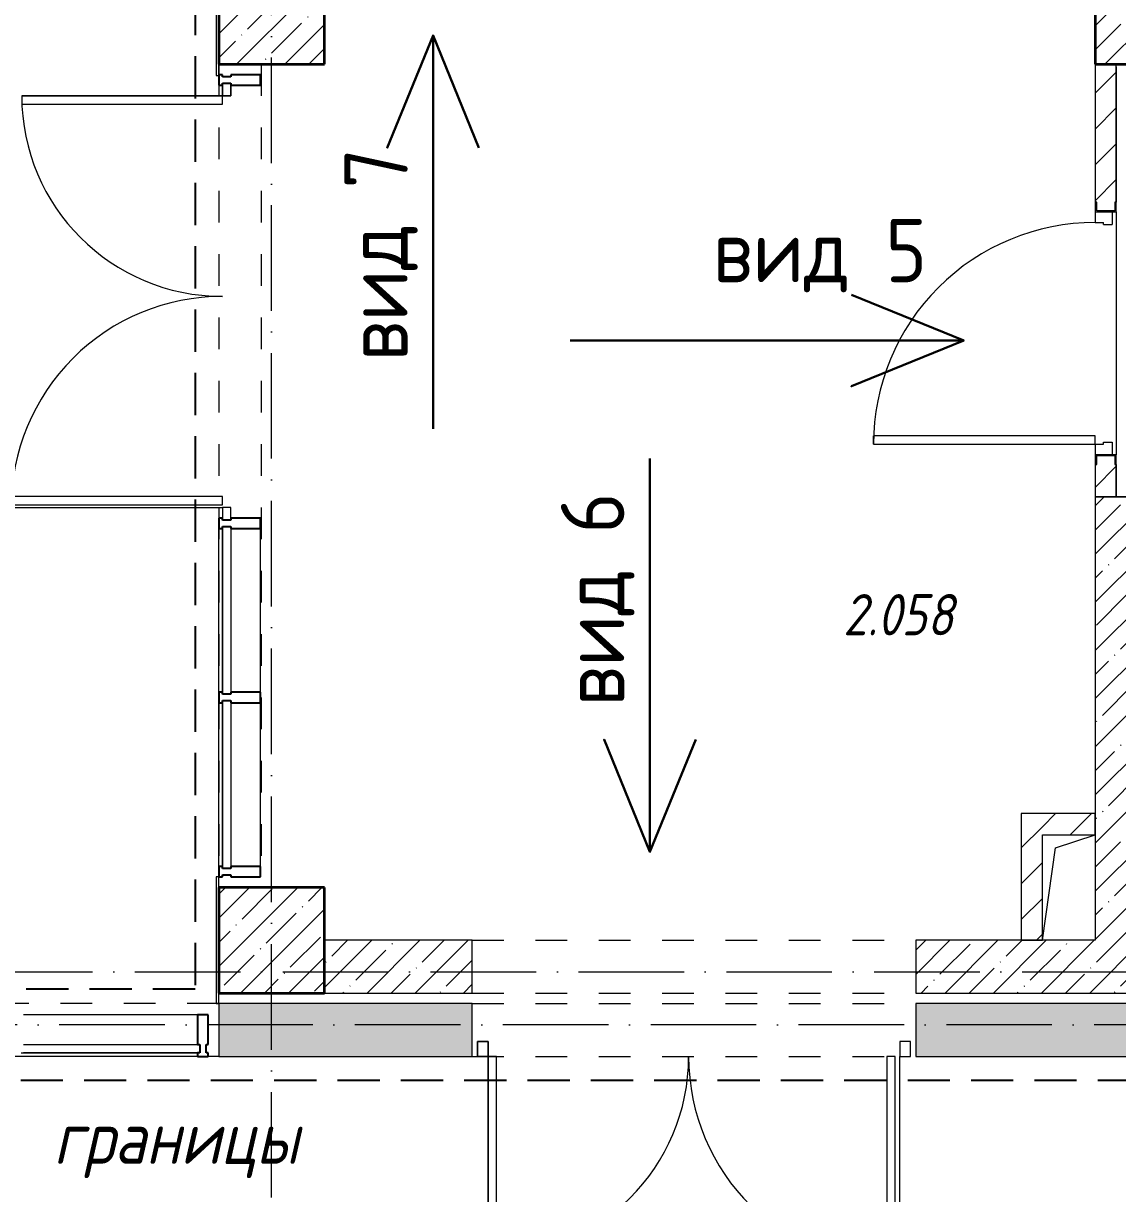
# Model space of a CAD drawing. Header units: millimetres. Extents: x -213536 to 1564669, y -45299 to 942238.
# Drawn here: x -199592 to -194411, y 194327 to 199870 of the extents above; entities that cross this region are included whole.
import ezdxf

# ---------------------------------------------------------------- set-up
doc = ezdxf.new("R2010")
doc.units = ezdxf.units.MM
for name, pattern in [('50_200_ШТРИХ_1Т_ш5_п1_п1_', [700, 500, -100, 0, -100]), ('Штрих короткий', [300, 150, -150]), ('Штриховая _2 мм - 1 мм_', [300, 200, -100])]:
    doc.linetypes.add(name, pattern=pattern)
for name, color, linetype, lineweight in [('0-1', 7, 'Continuous', 5), ('0-2', 7, 'Continuous', 9), ('Двери', 7, 'Continuous', 9), ('Импосты витража', 7, 'Continuous', 9), ('Импосты витража-1', 7, 'Continuous', 25), ('Каркас_Импост', 7, 'Continuous', 13), ('Марки помещений', 7, 'Continuous', 9), ('Несущие колонны', 7, 'Continuous', 9), ('Несущие колонны-1', 7, 'Continuous', 35), ('Обобщенные модели', 7, 'Continuous', 9), ('Оси-2', 7, '50_200_ШТРИХ_1Т_ш5_п1_п1_', 9), ('Основные линии', 7, 'Continuous', 30), ('Остекление-1', 7, 'Continuous', 9), ('Открывание-1', 7, 'Continuous', 9), ('Панель', 7, 'Continuous', 13), ('Перемычка-1', 7, 'Штрих короткий', 9), ('Стены-1', 7, 'Continuous', 13), ('Текстовые примечания', 7, 'Continuous', 9), ('Штриховка разреза-1', 7, 'Continuous', 9), ('Элементы узлов', 7, 'Continuous', 9)]:
    doc.layers.add(name, color=color, linetype=linetype, lineweight=lineweight)
doc.layers.add('СТ-1_1', color=7, linetype='Штриховая _2 мм - 1 мм_', lineweight=90, true_color=0x888888)
doc.layers.get('0-2').off()
doc.styles.add('ISOCPEUR_I_1', font='isocpeui.ttf', dxfattribs={"width": 0.85, "height": 2.5})
doc.styles.add('ISOCPEUR_I_2', font='isocpeui.ttf', dxfattribs={"width": 0.85, "height": 2.3})
doc.styles.add('СПДС', font='isocpeur.ttf', dxfattribs={"width": 0.9})
pattern_1 = [(45, (0, 0), (-84.8528, 84.8528), [])]
pattern_2 = [(45, (0, 0), (-114.04925, 114.04925), []), (45, (114.05, 0), (-114.04925, 114.04925), [201.612, -40.322, 3.353, -36.97])]

# ---------------------------------------------------------------- blocks, each defined once
blk = doc.blocks.new('Дверь_СКБ_1Ст_Внутренняя_ШЕР - СОШ_Д-20__Дв_1150x2100h_Пультовая_EIS60-36883294-АИ2_02_План отделки стен 2-го этажа _Часть 2_')
at = {"layer": 'Каркас_Импост'}
for p, q in [((-512.5, 50), (-562.5, 50)), ((-562.5, 50), (-562.5, -30)), ((-512.5, 50), (-512.5, 10)), ((-512.5, 10), (-502.5, 10)), ((-502.5, 10), (-502.5, -30)), ((527.5, 10), (537.5, 10)), ((527.5, 10), (527.5, -30)), ((587.5, 50), (537.5, 50)), ((537.5, 50), (537.5, 10)), ((587.5, 50), (587.5, -30)), ((-502.5, -30), (-562.5, -30)), ((587.5, -30), (527.5, -30))]:
    blk.add_line(p, q, dxfattribs=at)
at = {"layer": 'Открывание-1'}
blk.add_arc((-512.5, 50), 1050, 360, 90, dxfattribs=at)
at = {"layer": 'Панель'}
for p, q in [((-512.5, 1100), (-472.5, 1100)), ((-512.5, 1100), (-512.5, 50)), ((-472.5, 50), (-472.5, 1100)), ((-512.5, 50), (-472.5, 50))]:
    blk.add_line(p, q, dxfattribs=at)
blk = doc.blocks.new('Проем_Дверь_Прямоугольный - 2100х2400h_дверные проемы-26809651-АИ2_02_План отделки стен 2-го этажа _Часть 2_')
at = {"layer": 'Перемычка-1'}
for p, q in [((1050, 125), (-1050, 125)), ((1050, -125), (-1050, -125))]:
    blk.add_line(p, q, dxfattribs=at)
blk = doc.blocks.new('BSC_Колонна _Прямоугольная - 500х500-V114-АИ2_02_План отделки стен 2-го этажа _Часть 2_')
at = {"layer": 'Несущие колонны'}
h = blk.add_hatch(dxfattribs=at)
h.set_pattern_fill('FP_113', color=256, style=0, pattern_type=2)
h.set_pattern_definition([(45, (-12200, -11600), (-114.0493, 114.0493), []), (45, (-12085.95, -11600), (-114.0493, 114.0493), [201.612, -40.322, 3.353, -36.97])])
h.paths.add_polyline_path([(-250, -250), (250, -250), (250, 250), (-250, 250)], flags=0)
at = {"layer": 'Несущие колонны-1'}
for p, q in [((250, 250), (-250, 250)), ((-250, 250), (-250, -250)), ((250, -250), (250, 250)), ((-250, -250), (250, -250))]:
    blk.add_line(p, q, dxfattribs=at)
blk = doc.blocks.new('BSC_Колонна _Прямоугольная - 500х700-V145-АИ2_02_План отделки стен 2-го этажа _Часть 2_')
at = {"layer": 'Несущие колонны'}
h = blk.add_hatch(dxfattribs=at)
h.set_pattern_fill('FP_145', color=256, style=0, pattern_type=2)
h.set_pattern_definition([(315, (-16000, 16450), (114.0493, 114.0493), []), (315, (-16000, 16335.95), (114.0493, 114.0493), [201.612, -40.322, 3.353, -36.97])])
h.paths.add_polyline_path([(-250, 350), (-250, -350), (250, -350), (250, 350), (201.6, 350)], flags=0)
at = {"layer": 'Несущие колонны-1'}
for p, q in [((250, 350), (-250, 350)), ((-250, 350), (-250, -350)), ((250, -350), (250, 350)), ((-250, -350), (250, -350))]:
    blk.add_line(p, q, dxfattribs=at)
blk = doc.blocks.new('Дверь_Витражная_СКБ_2Ст2 - ДВВ_ДАО_СОШ_Гардероб-26809644-АИ2_02_План отделки стен 2-го этажа _Часть 2_')
at = {"layer": 'Двери'}
for p, q in [((-975, -985), (-975, -35)), ((975, -1035), (975, -35))]:
    blk.add_line(p, q, dxfattribs=at)
for centre, radius, start, end in [((-975, -35), 950, 270, 0), ((975, -35), 1000, 180, 270)]:
    blk.add_arc(centre, radius, start, end, dxfattribs=at)
at = {"layer": 'Элементы узлов'}
for p, q in [((-1025, -35), (-1025, 35)), ((-1025, 35), (-975, 35)), ((-975, 35), (-1025, 35)), ((-1025, 35), (-1025, -35)), ((-975, 35), (-975, -35)), ((-975, -35), (-975, 35)), ((1025, 35), (975, 35)), ((975, 35), (975, -35)), ((1025, 35), (975, 35)), ((975, 35), (975, -35)), ((1025, -35), (1025, 35)), ((1025, -35), (1025, 35)), ((-975, -35), (-1025, -35)), ((-1025, -35), (-975, -35)), ((-935, -35), (-975, -35)), ((-975, -35), (-975, -985)), ((-935, -985), (-935, -35)), ((913, -35), (913, -1035)), ((953, -35), (913, -35)), ((953, -1035), (953, -35)), ((975, -35), (1025, -35)), ((975, -35), (1025, -35)), ((-975, -985), (-935, -985)), ((913, -1035), (953, -1035))]:
    blk.add_line(p, q, dxfattribs=at)
blk = doc.blocks.new('Дверь_Витражная_СКБ_2Ст2 - Дверь 2400hх1800 в составе витража EIW30-26949269-АИ2_02_План отделки стен 2-го этажа _Часть 2_')
at = {"layer": 'Двери'}
for p, q in [((-975, -950), (-975, 0)), ((975, -1000), (975, 0))]:
    blk.add_line(p, q, dxfattribs=at)
for centre, radius, start, end in [((-975, 0), 950, 270, 0), ((975, 0), 1000, 180, 270)]:
    blk.add_arc(centre, radius, start, end, dxfattribs=at)
at = {"layer": 'Элементы узлов'}
for p, q in [((-1025, 40), (-975, 40)), ((-975, 40), (-1025, 40)), ((-975, 0), (-1025, 0)), ((-1025, 0), (-975, 0)), ((-975, 40), (-975, 0)), ((-975, 0), (-975, 40)), ((-935, 0), (-975, 0)), ((-975, 0), (-975, -950)), ((-935, -950), (-935, 0)), ((923, 0), (923, -1000)), ((963, 0), (923, 0)), ((963, -1000), (963, 0)), ((1025, 40), (975, 40)), ((975, 40), (975, 0)), ((1025, 40), (975, 40)), ((975, 40), (975, 0)), ((975, 0), (1025, 0)), ((975, 0), (1025, 0)), ((-975, -950), (-935, -950)), ((923, -1000), (963, -1000))]:
    blk.add_line(p, q, dxfattribs=at)
blk = doc.blocks.new('PNS_Панель прямоугольная2 - Нр_Стекло - 40мм-26949766-АИ2_02_План отделки стен 2-го этажа _Часть 2_')
at = {"layer": 'Остекление-1'}
for p, q in [((-387.5, 40), (387.5, 40)), ((-397.5, 0), (397.5, 0)), ((387.5, 0), (-387.5, 0))]:
    blk.add_line(p, q, dxfattribs=at)
blk = doc.blocks.new('Прямоугольный импост - Импост структурный с накладкой - 180мм-26944798-АИ2_02_План отделки стен 2-го этажа _Часть 2_')
at = {"layer": 'Импосты витража-1'}
for p, q in [((-25, 0), (-25, 17)), ((-25, 17), (25, 17)), ((-15, 0), (-25, 0)), ((-15, -40), (-15, 0)), ((25, 0), (15, 0)), ((15, 0), (15, -40)), ((25, 17), (25, 0)), ((-25, -180), (-25, -40)), ((-25, -40), (-15, -40)), ((15, -40), (25, -40)), ((25, -40), (25, -180)), ((25, -180), (-25, -180))]:
    blk.add_line(p, q, dxfattribs=at)
blk = doc.blocks.new('Прямоугольный импост - Импост структурный с накладкой - 180мм-26944773-АИ2_02_План отделки стен 2-го этажа _Часть 2_')
at = {"layer": 'Импосты витража-1'}
for p, q in [((-25, 0), (-25, 17)), ((-25, 17), (25, 17)), ((-15, 0), (-25, 0)), ((-15, -40), (-15, 0)), ((25, 0), (15, 0)), ((15, 0), (15, -40)), ((25, 17), (25, 0)), ((-25, -180), (-25, -40)), ((-25, -40), (-15, -40)), ((15, -40), (25, -40)), ((25, -40), (25, -180)), ((25, -180), (-25, -180))]:
    blk.add_line(p, q, dxfattribs=at)
blk = doc.blocks.new('Прямоугольный импост - Импост структурный с накладкой - 180мм-22071093-АИ2_02_План отделки стен 2-го этажа _Часть 2_')
at = {"layer": 'Импосты витража'}
for p, q in [((11950, 12775), (11950, 13550)), ((12147, 12775), (12147, 13550))]:
    blk.add_line(p, q, dxfattribs=at)
blk = doc.blocks.new('Прямоугольный импост - Импост структурный с накладкой - 180мм-26943387-АИ2_02_План отделки стен 2-го этажа _Часть 2_')
at = {"layer": 'Импосты витража-1'}
for p, q in [((-25, 0), (-25, 17)), ((-25, 17), (25, 17)), ((-15, 0), (-25, 0)), ((-15, -40), (-15, 0)), ((25, 0), (15, 0)), ((15, 0), (15, -40)), ((25, 17), (25, 0)), ((-25, -180), (-25, -40)), ((-25, -40), (-15, -40)), ((15, -40), (25, -40)), ((25, -40), (25, -180)), ((25, -180), (-25, -180))]:
    blk.add_line(p, q, dxfattribs=at)
blk = doc.blocks.new('PNS_Панель прямоугольная2 - Нр_Стекло - 40мм-26940512-АИ2_02_План отделки стен 2-го этажа _Часть 2_')
at = {"layer": 'Остекление-1'}
for p, q in [((-412.5, 40), (412.5, 40)), ((-422.5, 0), (422.5, 0)), ((412.5, 0), (-412.5, 0))]:
    blk.add_line(p, q, dxfattribs=at)
blk = doc.blocks.new('Прямоугольный импост - Импост структурный с накладкой - 180мм-23818297-АИ2_02_План отделки стен 2-го этажа _Часть 2_')
at = {"layer": 'Импосты витража'}
for p, q in [((11850, 11247), (11025, 11247)), ((11850, 11050), (11025, 11050))]:
    blk.add_line(p, q, dxfattribs=at)
blk = doc.blocks.new('Прямоугольный импост - Импост структурный с накладкой - 180мм-26940403-АИ2_02_План отделки стен 2-го этажа _Часть 2_')
at = {"layer": 'Импосты витража-1'}
for p, q in [((-25, 0), (-25, 17)), ((-25, 17), (25, 17)), ((-15, 0), (-25, 0)), ((-15, -40), (-15, 0)), ((25, 0), (15, 0)), ((15, 0), (15, -40)), ((25, 17), (25, 0)), ((-25, -180), (-25, -40)), ((-25, -40), (-15, -40)), ((15, -40), (25, -40)), ((25, -40), (25, -180)), ((25, -180), (-25, -180))]:
    blk.add_line(p, q, dxfattribs=at)
blk = doc.blocks.new('Проем_Дверь_Прямоугольный - 4000х2400h_витражные проемы-26940178-АИ2_02_План отделки стен 2-го этажа _Часть 2_')
at = {"layer": 'Перемычка-1'}
for p, q in [((2000, 125), (-2000, 125)), ((2000, -125), (-2000, -125))]:
    blk.add_line(p, q, dxfattribs=at)
blk = doc.blocks.new('154_Стойка_СКБ_Швеллер - СМ-2180_100-28318692-АИ2_02_План отделки стен 2-го этажа _Часть 2_')
at = {"layer": 'Обобщенные модели'}
for p, q in [((171, 50), (125, 50)), ((125, 50), (125, -50)), ((129.5, 42.4), (171, 42.4)), ((129.5, -42.4), (129.5, 42.4)), ((171, 42.4), (171, 50)), ((125, -50), (171, -50)), ((171, -42.4), (129.5, -42.4)), ((171, -50), (171, -42.4))]:
    blk.add_line(p, q, dxfattribs=at)
blk = doc.blocks.new('AR_Отверстие прямоугольное _в плите_ - AR_Отверстие прямоугольное _в плите_-V230-АИ2_02_План отделки стен 2-го этажа _Часть 2_')
at = {"layer": 'Обобщенные модели'}
for p, q in [((-62.5, 187.5), (125, 250)), ((-125, -250), (-62.5, 187.5))]:
    blk.add_line(p, q, dxfattribs=at)
blk = doc.blocks.new('Проем_Дверь_Прямоугольный - 3900х2800h_витражные проемы-35290576-АИ2_02_План отделки стен 2-го этажа _Часть 2_')
at = {"layer": 'Перемычка-1'}
for p, q in [((1950, 100), (-1950, 100)), ((1950, -100), (-1950, -100))]:
    blk.add_line(p, q, dxfattribs=at)
blk = doc.blocks.new('0125-Р-ОО-Ш2-АР-о_23_10_2024_rvt-1-АИ2_02_План отделки стен 2-го этажа _Часть 2_')
at = {"layer": 'Несущие колонны'}
h = blk.add_hatch(dxfattribs=at)
h.set_pattern_fill('FP_1', color=256, style=0, pattern_type=2)
h.set_pattern_definition(pattern_2)
h.paths.add_polyline_path([(11950, 15750), (12450, 15750), (12450, 16250), (11950, 16250), (11950, 16201.6)], flags=0)
at = {"layer": 'Штриховка разреза-1'}
h = blk.add_hatch(dxfattribs=at)
h.set_pattern_fill('FP_3', color=256, style=0, pattern_type=2)
h.set_pattern_definition(pattern_1)
h.paths.add_polyline_path([(16200, 13700), (16200, 13854), (16192.4, 13854), (16192.4, 13895.5), (16107.6, 13895.5), (16107.6, 13854), (16100, 13854), (16100, 13700), (16192.4, 13700)], flags=0)
h.paths.add_polyline_path([(16107.6, 15054.5), (16192.4, 15054.5), (16193.4, 15096), (16200, 15096), (16200, 15750), (16100, 15750), (16100, 15096), (16107.6, 15096)], flags=0)
h = blk.add_hatch(dxfattribs=at)
h.set_pattern_fill('FP_1', color=256, style=0, pattern_type=2)
h.set_pattern_definition(pattern_2)
h.paths.add_polyline_path([(16350, 11600), (16350, 13700), (16100, 13700), (16100, 11600)], flags=0)
h = blk.add_hatch(dxfattribs=at)
h.set_pattern_fill('FP_3', color=256, style=0, pattern_type=2)
h.set_pattern_definition(pattern_1)
h.paths.add_polyline_path([(15850, 11600), (15850, 12200), (15750, 12200), (15750, 11600)], flags=0)
h = blk.add_hatch(dxfattribs=at)
h.set_pattern_fill('FP_3', color=256, style=0, pattern_type=2)
h.set_pattern_definition(pattern_1)
h.paths.add_polyline_path([(16100, 12100), (16100, 12200), (15850, 12200), (15850, 12100)], flags=0)
h = blk.add_hatch(dxfattribs=at)
h.set_pattern_fill('FP_1', color=256, style=0, pattern_type=2)
h.set_pattern_definition(pattern_2)
h.paths.add_polyline_path([(25200, 11350), (25200, 11600), (25000, 11600), (25000, 11350)], flags=0)
h.paths.add_polyline_path([(22900, 11350), (22900, 11600), (15250, 11600), (15250, 11350), (20187, 11350)], flags=0)
h.paths.add_polyline_path([(13150, 11350), (13150, 11600), (12450, 11600), (12450, 11350), (12731.1, 11350)], flags=0)
h = blk.add_hatch(dxfattribs=at)
h.set_pattern_fill('FP_1', color=256, style=0, pattern_type=2)
h.set_pattern_definition(pattern_2)
h.paths.add_polyline_path([(25900, 11050), (25900, 11300), (25000, 11300), (25000, 11050)], flags=0)
h.paths.add_polyline_path([(22900, 11050), (22900, 11300), (15250, 11300), (15250, 11050), (20187, 11050)], flags=0)
h.paths.add_polyline_path([(12731.1, 11050), (13150, 11050), (13150, 11300), (11950, 11300), (11950, 11050)], flags=0)
h.paths.add_polyline_path([(7139.2, 11050), (7950, 11050), (7950, 11300), (400, 11300), (400, 11050), (5275.2, 11050)], flags=0)
at = {"layer": 'Несущие колонны-1'}
for p, q in [((11950, 16250), (11950, 15750)), ((12450, 15750), (12450, 16250)), ((11950, 15750), (12450, 15750))]:
    blk.add_line(p, q, dxfattribs=at)
at = {"layer": 'Стены-1'}
for p, q in [((16100, 15750), (16100, 15096)), ((16200, 15096), (16200, 15750)), ((16100, 13854), (16100, 13700)), ((16200, 13700), (16200, 13854)), ((16100, 13700), (16200, 13700)), ((16100, 13700), (16100, 11600)), ((16350, 13700), (16100, 13700)), ((15850, 12200), (15750, 12200)), ((15750, 12200), (15750, 11600)), ((16100, 12200), (15850, 12200)), ((16100, 12100), (16100, 12200)), ((15850, 11600), (15850, 12100)), ((15850, 12100), (16100, 12100)), ((13150, 11600), (12450, 11600)), ((13150, 11350), (13150, 11600)), ((16100, 11600), (15250, 11600)), ((15250, 11600), (15250, 11350)), ((15750, 11600), (15850, 11600)), ((12450, 11350), (13150, 11350)), ((15250, 11350), (22900, 11350)), ((13150, 11300), (11950, 11300)), ((11950, 11300), (11950, 11050)), ((13150, 11050), (13150, 11300)), ((22900, 11300), (15250, 11300)), ((15250, 11300), (15250, 11050)), ((11950, 11050), (13150, 11050)), ((15250, 11050), (22900, 11050))]:
    blk.add_line(p, q, dxfattribs=at)
at = {"layer": '0-2'}
for name, p, rotation in [('BSC_Колонна _Прямоугольная - 500х700-V145-АИ2_02_План отделки стен 2-го этажа _Часть 2_', (16450, 16000), 89.9999999999999), ('Проем_Дверь_Прямоугольный - 3900х2800h_витражные проемы-35290576-АИ2_02_План отделки стен 2-го этажа _Часть 2_', (12050, 13800), 89.99999999999993), ('Дверь_Витражная_СКБ_2Ст2 - Дверь 2400hх1800 в составе витража EIW30-26949269-АИ2_02_План отделки стен 2-го этажа _Часть 2_', (11967, 14625), 269.9999999999994), ('154_Стойка_СКБ_Швеллер - СМ-2180_100-28318692-АИ2_02_План отделки стен 2-го этажа _Часть 2_', (16150, 14925), 89.99999999999993), ('Дверь_СКБ_1Ст_Внутренняя_ШЕР - СОШ_Д-20__Дв_1150x2100h_Пультовая_EIS60-36883294-АИ2_02_План отделки стен 2-го этажа _Часть 2_', (16150, 14462.5), 89.99999999999993), ('154_Стойка_СКБ_Швеллер - СМ-2180_100-28318692-АИ2_02_План отделки стен 2-го этажа _Часть 2_', (16150, 14025), 269.9999999999999), ('PNS_Панель прямоугольная2 - Нр_Стекло - 40мм-26949766-АИ2_02_План отделки стен 2-го этажа _Часть 2_', (11967, 13162.5), 269.9999999999994), ('PNS_Панель прямоугольная2 - Нр_Стекло - 40мм-26949766-АИ2_02_План отделки стен 2-го этажа _Часть 2_', (11967, 12337.5), 269.9999999999994), ('Проем_Дверь_Прямоугольный - 2100х2400h_дверные проемы-26809651-АИ2_02_План отделки стен 2-го этажа _Часть 2_', (14200, 11475), 180), ('Проем_Дверь_Прямоугольный - 2100х2400h_дверные проемы-26809651-АИ2_02_План отделки стен 2-го этажа _Часть 2_', (14200, 11175), 180)]:
    blk.add_blockref(name, p, dxfattribs=dict(at, rotation=rotation))
at = {"layer": '0-2', "extrusion": (0, 0, -1)}
for name, p, rotation in [('Прямоугольный импост - Импост структурный с накладкой - 180мм-26944773-АИ2_02_План отделки стен 2-го этажа _Часть 2_', (-11967, 15675), 270.0000000000007), ('Прямоугольный импост - Импост структурный с накладкой - 180мм-26944798-АИ2_02_План отделки стен 2-го этажа _Часть 2_', (-11967, 13575), 270.0000000000007), ('Прямоугольный импост - Импост структурный с накладкой - 180мм-26943387-АИ2_02_План отделки стен 2-го этажа _Часть 2_', (-11967, 12750), 270.0000000000007), ('Прямоугольный импост - Импост структурный с накладкой - 180мм-26943387-АИ2_02_План отделки стен 2-го этажа _Часть 2_', (-11967, 11925), 270.0000000000007), ('Прямоугольный импост - Импост структурный с накладкой - 180мм-26940403-АИ2_02_План отделки стен 2-го этажа _Часть 2_', (-11875, 11067), 180)]:
    blk.add_blockref(name, p, dxfattribs=dict(at, rotation=rotation))
at = {"layer": '0-2'}
for name, p in [('Прямоугольный импост - Импост структурный с накладкой - 180мм-22071093-АИ2_02_План отделки стен 2-го этажа _Часть 2_', (0, 0)), ('Прямоугольный импост - Импост структурный с накладкой - 180мм-22071093-АИ2_02_План отделки стен 2-го этажа _Часть 2_', (0, -825)), ('AR_Отверстие прямоугольное _в плите_ - AR_Отверстие прямоугольное _в плите_-V230-АИ2_02_План отделки стен 2-го этажа _Часть 2_', (15975, 11850)), ('BSC_Колонна _Прямоугольная - 500х500-V114-АИ2_02_План отделки стен 2-го этажа _Часть 2_', (12200, 11600)), ('Проем_Дверь_Прямоугольный - 4000х2400h_витражные проемы-26940178-АИ2_02_План отделки стен 2-го этажа _Часть 2_', (9950, 11175)), ('Прямоугольный импост - Импост структурный с накладкой - 180мм-23818297-АИ2_02_План отделки стен 2-го этажа _Часть 2_', (0, 0)), ('PNS_Панель прямоугольная2 - Нр_Стекло - 40мм-26940512-АИ2_02_План отделки стен 2-го этажа _Часть 2_', (11437.5, 11067)), ('Дверь_Витражная_СКБ_2Ст2 - ДВВ_ДАО_СОШ_Гардероб-26809644-АИ2_02_План отделки стен 2-го этажа _Часть 2_', (14200, 11085))]:
    blk.add_blockref(name, p, dxfattribs=at)
blk = doc.blocks.new('Оси1')
at = {"layer": 'Оси-2'}
for p, q in [((218445.6, 210594.5), (218445.6, 264395.4)), ((205196.8, 224265.2), (232045.6, 224265.2)), ((312453.9, 224015.2), (203926.8, 224015.2))]:
    blk.add_line(p, q, dxfattribs=at)

msp = doc.modelspace()

# ---------------------------------------------------------------- linework, layer by layer
at = {"color": 1, "lineweight": 30}
for points in [[(-197652.5, 197950.2), (-197652.5, 199813.3), (-197869.5, 199281.6), (-197652.5, 199813.3), (-197435.5, 199281.6)], [(-197002.9, 198368.2), (-195139.8, 198368.2), (-195671.5, 198151.2), (-195139.8, 198368.2), (-195671.5, 198585.1)], [(-196625.3, 197809.2), (-196625.3, 195946.1), (-196842.2, 196477.8), (-196625.3, 195946.1), (-196408.3, 196477.8)]]:
    msp.add_lwpolyline(points, dxfattribs=at)
at = {"layer": 'СТ-1_1', "lineweight": 25}
for p, q in [((-198779, 203915.3), (-198779, 195295.3)), ((-198779, 195295.3), (-202567, 195295.3)), ((-210105, 194865.3), (-182579, 194865.3))]:
    msp.add_line(p, q, dxfattribs=at)
at = {"layer": 'Стены-1'}
for p, q in [((-198679, 200227.3), (-198679, 199624.3)), ((-198667, 199624.3), (-198667, 200227.3)), ((-194417, 199665.3), (-194417, 199023.3)), ((-198679, 199624.3), (-198667, 199624.3)), ((-194417, 198977.3), (-194417, 197827.3)), ((-194417, 197781.3), (-194417, 197627.3)), ((-194417, 197627.3), (-190867, 197627.3)), ((-198667, 195827.3), (-198679, 195827.3)), ((-198679, 195827.3), (-198679, 195227.3)), ((-198667, 195777.3), (-198667, 195827.3)), ((-198679, 195227.3), (-198667, 195227.3)), ((-198667, 195227.3), (-198667, 195277.3))]:
    msp.add_line(p, q, dxfattribs=at)

# ---------------------------------------------------------------- block references
at = {"color": 2, "lineweight": 30}
msp.add_blockref('Оси1', (-416862.6, -28888), dxfattribs=at)
at = {"layer": '0-1'}
msp.add_blockref('0125-Р-ОО-Ш2-АР-о_23_10_2024_rvt-1-АИ2_02_План отделки стен 2-го этажа _Часть 2_', (-210617, 183927.3), dxfattribs=at)

# ---------------------------------------------------------------- texts
at = {"layer": 'Марки помещений', "color": 2, "insert": (-195710.7, 197167.1), "char_height": 195.27, "width": 767.079, "attachment_point": 1, "style": 'ISOCPEUR_I_2'}
msp.add_mtext('2.058', dxfattribs=at)
at = {"layer": 'Основные линии', "char_height": 300, "attachment_point": 1, "rotation": 90, "style": 'СПДС'}
for s, insert in [('вид 7', (-198072.8, 198271.1)), ('вид 6', (-197046.7, 196635.4))]:
    msp.add_mtext_dynamic_manual_height_columns(s, width=1580.432, gutter_width=1678.4, heights=[0], dxfattribs=dict(at, insert=insert))
at = {"layer": 'Основные линии', "insert": (-196327.9, 198944.3), "char_height": 300, "attachment_point": 1, "style": 'СПДС'}
msp.add_mtext_dynamic_manual_height_columns('вид 5', width=1649.982, gutter_width=1678.4, heights=[0], dxfattribs=at)
at = {"layer": 'Текстовые примечания', "insert": (-199449.5, 194718.3), "char_height": 250, "width": 1479.113, "attachment_point": 1, "style": 'ISOCPEUR_I_1'}
msp.add_mtext('границы', dxfattribs=at)

doc.saveas('drawing.dxf')
